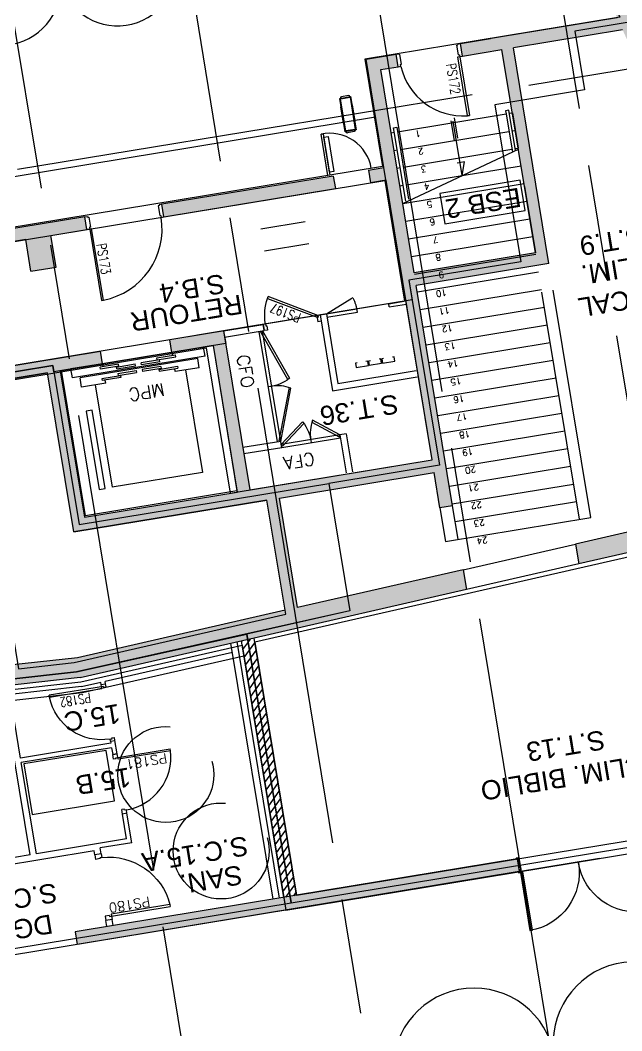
# Model space of a CAD drawing. Header units: millimetres. Extents: x 33140 to 33459, y 51582 to 51854.
# Drawn here: x 33349.29 to 33358.7, y 51672.91 to 51688.71 of the extents above; entities that cross this region are included whole.
import ezdxf

# ---------------------------------------------------------------- set-up
doc = ezdxf.new("R2010")
doc.units = ezdxf.units.MM
doc.header["$LTSCALE"] = 0.3
doc.header["$MEASUREMENT"] = 0
for name, pattern in [('ACAD_ISO02W100', [15, 12, -3]), ('ACAD_ISO04W100', [30, 24, -3, 0, -3]), ('ACAD_ISO08W100', [36, 24, -3, 6, -3])]:
    doc.linetypes.add(name, pattern=pattern)
doc.layers.get('0').update_dxf_attribs({"linetype": 'CONTINUOUS'})
for name, color, linetype in [('00-TRAMES-BAT', 7, 'ACAD_ISO08W100'), ('01-TREMIE-ESCAL-ASC', 4, 'CONTINUOUS'), ('02-MURS-MACONNERIE', 241, 'CONTINUOUS'), ('02-MURS-PORTEUR', 1, 'CONTINUOUS'), ('04-CLOISONS', 2, 'CONTINUOUS'), ('05-MEN-INT', 4, 'CONTINUOUS'), ('05-MEN-INT-NUM', 62, 'CONTINUOUS'), ('08-EQUI-HANDI', 151, 'CONTINUOUS'), ('10-ANN-NOMPIECE', 3, 'CONTINUOUS'), ('10-ANN-NOMPIECE-CODE', 171, 'CONTINUOUS'), ('11-RES-ELECTRICITE', 71, 'CONTINUOUS'), ('14-HACH-MACONNERIE', 4, 'CONTINUOUS'), ('14-HACH-MURS', 253, 'CONTINUOUS')]:
    doc.layers.add(name, color=color, linetype=linetype)
doc.layers.add('POLY-SURFACE', color=1, linetype='CONTINUOUS', plot=False)
doc.styles.add('ANN', font='romans.shx')
doc.styles.add('NDP', font='ARIAL.TTF', dxfattribs={"height": 0.2})
doc.styles.add('ROMANS1', font='ROMANS.SHX', dxfattribs={"width": 0.75})

# ---------------------------------------------------------------- blocks, each defined once
blk = doc.blocks.new('7DP9')
for p, q in [((0.055, -0.03), (0.055, 0.93)), ((0.085, 0.93), (0.055, 0.93)), ((0.085, 0.93), (0.085, 0)), ((0, 0), (0, -0.1)), ((0.085, 0), (0, 0)), ((0.07, -0.1), (0, -0.1)), ((0.07, -0.03), (0.055, -0.03)), ((0.07, -0.03), (0.07, -0.1)), ((0.97, -0.03), (0.97, -0.1)), ((0.985, -0.03), (0.97, -0.03)), ((1.04, -0.1), (0.97, -0.1)), ((1.04, 0), (0.985, 0)), ((0.985, 0), (0.985, -0.03)), ((1.04, 0), (1.04, -0.1))]:
    blk.add_line(p, q)
for centre, radius, start, end in [((0.185, 0), 0.83, 0, 0), ((-0.005, -0.057), 0.992, 3.3237, 84.7979)]:
    blk.add_arc(centre, radius, start, end)
blk = doc.blocks.new('7SP8')
for p, q in [((0.085, 0.83), (0.055, 0.83)), ((0.055, -0.03), (0.055, 0.83)), ((0.085, 0.83), (0.085, 0)), ((0, 0), (0, -0.07)), ((0.085, 0), (0, 0)), ((0.885, 0), (0.885, -0.03)), ((0.94, 0), (0.885, 0)), ((0.94, 0), (0.94, -0.07)), ((0.07, -0.07), (0, -0.07)), ((0.07, -0.03), (0.055, -0.03)), ((0.07, -0.03), (0.07, -0.07)), ((0.885, -0.03), (0.87, -0.03)), ((0.87, -0.03), (0.87, -0.07)), ((0.94, -0.07), (0.87, -0.07))]:
    blk.add_line(p, q)
for centre, end in [((0.085, 0), 0), ((0.055, 0), 87.9286)]:
    blk.add_arc(centre, 0.83, 0, end)
blk = doc.blocks.new('5SP8')
for p, q in [((0.035, -0.03), (0.035, 0.83)), ((0.065, 0.83), (0.035, 0.83)), ((0.065, 0.83), (0.065, 0)), ((0.065, 0), (0, 0)), ((0, 0), (0, -0.07)), ((0.9, 0), (0.865, 0)), ((0.865, 0), (0.865, -0.03)), ((0.9, 0), (0.9, -0.07)), ((0.05, -0.07), (0, -0.07)), ((0.05, -0.03), (0.035, -0.03)), ((0.05, -0.03), (0.05, -0.07)), ((0.85, -0.03), (0.85, -0.07)), ((0.865, -0.03), (0.85, -0.03)), ((0.9, -0.07), (0.85, -0.07))]:
    blk.add_line(p, q)
for centre, end in [((0.065, 0), 0), ((0.035, 0), 87.9286)]:
    blk.add_arc(centre, 0.83, 0, end)
blk = doc.blocks.new('MVP18TT')
for p, q in [((0, 0), (0, -0.2)), ((0, 0), (0.045, 0)), ((0.045, 0), (0.045, -0.015)), ((0.045, -0.015), (0.06, -0.015)), ((0.06, -0.015), (0.06, -0.17)), ((1.875, -0.015), (1.86, -0.015)), ((1.86, -0.015), (1.86, -0.17)), ((1.92, 0), (1.875, 0)), ((1.875, 0), (1.875, -0.015)), ((1.92, 0), (1.92, -0.2)), ((-0.87, -0.244), (-0.87, -0.214)), ((0.045, -0.215), (-0.87, -0.215)), ((0.045, -0.245), (-0.87, -0.245)), ((0, -0.2), (0.045, -0.2)), ((0.01, -0.215), (0.045, -0.215)), ((0.045, -0.245), (0.045, -0.17)), ((0.045, -0.17), (0.06, -0.17)), ((1.875, -0.17), (1.86, -0.17)), ((1.875, -0.245), (1.875, -0.17)), ((1.92, -0.2), (1.875, -0.2)), ((1.875, -0.215), (2.79, -0.215)), ((1.91, -0.215), (1.875, -0.215)), ((1.875, -0.245), (2.79, -0.245)), ((2.79, -0.244), (2.79, -0.214))]:
    blk.add_line(p, q)
for centre, start, end in [((0.045, -0.215), 181.8394, 359.9582), ((1.875, -0.215), 180.0418, 358.1606)]:
    blk.add_arc(centre, 0.915, start, end)
blk = doc.blocks.new('M20L90D')
for points in [[(-185.5, 1.5), (-185.5, 93.5), (-181.5, 93.5), (-181.5, 1.5)], [(-1.5, 1.5), (-1.5, 93.5), (-5.5, 93.5), (-5.5, 1.5)], [(-187, 0), (-188.5, 0), (-188.5, 1.5), (-185.5, 1.5), (-185.5, -3.5), (-183.5, -3.5), (-183.5, -6), (-185.5, -6), (-185.5, -21.5), (-188.5, -21.5), (-188.5, -20), (-187, -20)], [(0, 0), (1.5, 0), (1.5, 1.5), (-1.5, 1.5), (-1.5, -3.5), (-3.5, -3.5), (-3.5, -6), (-1.5, -6), (-1.5, -21.5), (1.5, -21.5), (1.5, -20), (0, -20)]]:
    blk.add_lwpolyline(points, close=True)
for centre, start, end in [((-185.5, 1.5), 360, 90), ((-1.5, 1.5), 90, 180)]:
    blk.add_arc(centre, 92, start, end)
blk = doc.blocks.new('MVP11')
for points in [[(-0.045, 0), (0, 0), (0, -0.2), (-0.045, -0.2), (-0.045, -0.185), (-0.06, -0.185), (-0.06, -0.03), (-0.045, -0.03), (-0.045, 1.13), (-0.075, 1.13), (-0.075, 0)], [(-1.175, 0), (-1.22, 0), (-1.22, -0.2), (-1.175, -0.2), (-1.175, -0.185), (-1.16, -0.185), (-1.16, -0.03), (-1.175, -0.03), (-1.175, 0)], [(-0.075, 0), (-0.045, 0)]]:
    blk.add_lwpolyline(points)
at = {"linetype": 'Continuous'}
blk.add_arc((-0.045, 0), 1.13, 91.5213, 180, dxfattribs=at)
blk.add_arc((-0.375, 0), 0.83, 180, 180)
blk = doc.blocks.new('MVP9')
for p, q in [((0.075, 0.93), (0.045, 0.93)), ((0.045, -0.03), (0.045, 0.93)), ((0.075, 0.93), (0.075, 0)), ((0.075, 0), (0, 0)), ((0, 0), (0, -0.2)), ((0.975, 0), (0.975, -0.03)), ((1.02, 0), (0.975, 0)), ((0.06, -0.03), (0.045, -0.03)), ((0.06, -0.03), (0.06, -0.185)), ((0.975, -0.03), (0.96, -0.03)), ((0.96, -0.03), (0.96, -0.185)), ((1.02, 0), (1.02, -0.2)), ((0.045, -0.2), (0, -0.2)), ((0.06, -0.185), (0.045, -0.185)), ((0.045, -0.185), (0.045, -0.2)), ((0.975, -0.185), (0.96, -0.185)), ((0.975, -0.185), (0.975, -0.2)), ((1.02, -0.2), (0.975, -0.2))]:
    blk.add_line(p, q)
for centre, radius, start, end in [((0.175, 0), 0.83, 0, 0), ((-0.015, -0.057), 0.992, 3.3237, 84.7979)]:
    blk.add_arc(centre, radius, start, end)
blk = doc.blocks.new('5DP8T')
for p, q in [((0.035, 0), (0.754, 0.415)), ((0.769, 0.389), (0.05, -0.026)), ((0.769, 0.389), (0.754, 0.415)), ((0, 0), (0.035, 0)), ((0, 0), (0, -0.1)), ((0.035, 0), (0.035, -0.03)), ((0.05, -0.026), (0.035, 0)), ((0.9, 0), (0.865, 0)), ((0.865, 0), (0.865, -0.03)), ((0.9, 0), (0.9, -0.1)), ((0, -0.1), (0.05, -0.1)), ((0.05, -0.03), (0.035, -0.03)), ((0.05, -0.03), (0.05, -0.1)), ((0.85, -0.03), (0.85, -0.1)), ((0.865, -0.03), (0.85, -0.03)), ((0.85, -0.1), (0.9, -0.1))]:
    blk.add_line(p, q)
for centre, start, end in [((0.065, 0), 0, 0), ((0.036, -0.001), 0.1874, 28.0604)]:
    blk.add_arc(centre, 0.83, start, end)

msp = doc.modelspace()

# ---------------------------------------------------------------- hatches: boundary and pattern name
at = {"layer": '14-HACH-MACONNERIE'}
h = msp.add_hatch(dxfattribs=at)
h.set_pattern_fill('ANSI31', color=256, scale=0.7, style=0)
h.set_pattern_definition([(234.35057367, (57785.36794, 108093.83487), (0.07110235028, -0.05099711546), [])])
h.paths.add_polyline_path([(33353.612, 51675.027), (33353.414, 51674.995), (33352.754, 51679.004), (33352.949, 51679.049)])
at = {"layer": '14-HACH-MURS'}
for points in [[(33357.976, 51680.517), (33358.027, 51680.208), (33360.161, 51680.695), (33360.897, 51676.227), (33358.909, 51675.899), (33358.941, 51675.702), (33360.93, 51676.029), (33361.022, 51675.472), (33361.219, 51675.504), (33360.357, 51680.739), (33359.838, 51686.839), (33358.751, 51689.219), (33358.466, 51689.089), (33358.624, 51688.744), (33356.176, 51688.341), (33356.208, 51688.143), (33356.825, 51688.245), (33357.348, 51685.068), (33355.454, 51684.756), (33354.931, 51687.933), (33355.202, 51687.978), (33355.17, 51688.175), (33354.701, 51688.098), (33354.98, 51686.401), (33354.736, 51686.36), (33354.769, 51686.163), (33355.013, 51686.203), (33355.733, 51681.832), (33352.882, 51681.363), (33352.473, 51683.849), (33351.634, 51683.711), (33351.667, 51683.514), (33352.308, 51683.62), (33352.685, 51681.33), (33350.297, 51680.937), (33349.92, 51683.226), (33350.581, 51683.335), (33350.549, 51683.533), (33344.665, 51682.564), (33344.65, 51682.652), (33344.453, 51682.62), (33344.467, 51682.531), (33343.77, 51682.416), (33344.066, 51680.618), (33344.264, 51680.65), (33344, 51682.252), (33349.723, 51683.194), (33350.132, 51680.707), (33353.151, 51681.204), (33353.435, 51679.482), (33350.19, 51678.741), (33344.478, 51678.118), (33345.247, 51673.447), (33348.706, 51674.017), (33348.673, 51674.214), (33345.412, 51673.677), (33344.73, 51677.819), (33350.231, 51678.431), (33356.269, 51679.807), (33356.218, 51680.116), (33353.63, 51679.526), (33353.348, 51681.237), (33355.765, 51681.635), (33355.856, 51681.082), (33356.053, 51681.115), (33355.486, 51684.558), (33357.558, 51684.9), (33357.003, 51688.274), (33358.71, 51688.555), (33359.53, 51686.761), (33360.003, 51681.187), (33359.738, 51681.143), (33359.773, 51680.928)], [(33357.064, 51675.596), (33350.153, 51674.458), (33350.186, 51674.26), (33357.096, 51675.398)]]:
    msp.add_hatch(color=256, dxfattribs=at).paths.add_polyline_path(points)
h = msp.add_hatch(color=256, dxfattribs=at)
h.paths.add_polyline_path([(33349.856, 51684.847), (33349.461, 51684.782), (33349.38, 51685.276), (33344.354, 51684.448), (33344.484, 51683.659), (33344.287, 51683.626), (33344.238, 51683.922), (33343.748, 51683.842), (33343.667, 51684.335), (33343.213, 51684.26), (33343.181, 51684.458), (33350.305, 51685.631), (33350.337, 51685.433), (33349.775, 51685.341)])
h.paths.add_polyline_path([(33354.188, 51686.27), (33351.509, 51685.829), (33351.541, 51685.632), (33354.221, 51686.073)])

# ---------------------------------------------------------------- linework, layer by layer
at = {"layer": '00-TRAMES-BAT'}
for p, q in [((33363.3, 51655.355), (33354.545, 51708.524)), ((33357.647, 51672.246), (33351.749, 51708.064)), ((33357.692, 51654.535), (33348.953, 51707.603)), ((33354.89, 51654.108), (33346.158, 51707.143)), ((33377.671, 51691.049), (33302.452, 51678.663))]:
    msp.add_line(p, q, dxfattribs=at)
at = {"layer": '01-TREMIE-ESCAL-ASC'}
for p, q in [((33355.192, 51686.962), (33356.889, 51687.242)), ((33356.938, 51687.25), (33356.988, 51687.258)), ((33356.988, 51687.258), (33357.079, 51686.706)), ((33355.093, 51686.946), (33355.142, 51686.954)), ((33355.237, 51686.686), (33356.934, 51686.966)), ((33356.984, 51686.974), (33357.033, 51686.982)), ((33355.139, 51686.67), (33355.188, 51686.678)), ((33355.283, 51686.41), (33356.98, 51686.689)), ((33357.029, 51686.698), (33357.079, 51686.706)), ((33356.241, 51686.492), (33356.127, 51686.473)), ((33356.202, 51686.277), (33356.241, 51686.492)), ((33355.184, 51686.394), (33355.233, 51686.402)), ((33355.328, 51686.134), (33356.202, 51686.277)), ((33355.23, 51686.117), (33355.279, 51686.126)), ((33352.183, 51683.454), (33350.111, 51683.113)), ((33351.43, 51683.427), (33351.722, 51683.475)), ((33351.435, 51683.398), (33351.726, 51683.446)), ((33352.16, 51683.595), (33351.667, 51683.514)), ((33351.667, 51683.514), (33351.675, 51683.467)), ((33351.726, 51683.446), (33351.722, 51683.475)), ((33352.183, 51683.454), (33352.16, 51683.595)), ((33350.581, 51683.335), (33350.088, 51683.254)), ((33352.069, 51683.416), (33350.232, 51683.113)), ((33350.833, 51683.328), (33350.542, 51683.28)), ((33350.838, 51683.3), (33350.547, 51683.252)), ((33350.581, 51683.335), (33350.589, 51683.288)), ((33350.802, 51683.284), (33351.091, 51683.332)), ((33350.807, 51683.256), (33351.096, 51683.304)), ((33350.838, 51683.3), (33350.833, 51683.328)), ((33351.096, 51683.304), (33351.091, 51683.332)), ((33351.474, 51683.395), (33351.185, 51683.348)), ((33351.19, 51683.319), (33351.185, 51683.348)), ((33351.479, 51683.367), (33351.19, 51683.319)), ((33351.491, 51683.292), (33351.202, 51683.244)), ((33351.435, 51683.398), (33351.43, 51683.427)), ((33351.46, 51683.248), (33351.751, 51683.296)), ((33351.479, 51683.367), (33351.474, 51683.395)), ((33351.491, 51683.292), (33351.496, 51683.263)), ((33351.751, 51683.296), (33351.756, 51683.267)), ((33352.092, 51683.274), (33352.069, 51683.416)), ((33350.111, 51683.113), (33350.088, 51683.254)), ((33350.547, 51683.252), (33350.542, 51683.28)), ((33350.863, 51683.149), (33350.572, 51683.101)), ((33350.807, 51683.256), (33350.802, 51683.284)), ((33350.819, 51683.181), (33351.108, 51683.228)), ((33350.819, 51683.181), (33350.824, 51683.153)), ((33350.824, 51683.153), (33351.113, 51683.2)), ((33350.863, 51683.149), (33350.867, 51683.121)), ((33351.108, 51683.228), (33351.113, 51683.2)), ((33351.202, 51683.244), (33351.207, 51683.216)), ((33351.496, 51683.263), (33351.207, 51683.216)), ((33351.46, 51683.248), (33351.465, 51683.219)), ((33351.465, 51683.219), (33351.756, 51683.267)), ((33351.716, 51683.213), (33351.709, 51683.26)), ((33352.092, 51683.274), (33351.716, 51683.213)), ((33351.88, 51683.24), (33352.144, 51681.638)), ((33350.255, 51682.972), (33350.232, 51683.113)), ((33350.631, 51683.034), (33350.255, 51682.972)), ((33350.467, 51683.007), (33350.731, 51681.406)), ((33350.572, 51683.101), (33350.576, 51683.073)), ((33350.867, 51683.121), (33350.576, 51683.073)), ((33350.631, 51683.034), (33350.623, 51683.081)), ((33352.144, 51681.638), (33350.731, 51681.406))]:
    msp.add_line(p, q, dxfattribs=at)
at = {"layer": '01-TREMIE-ESCAL-ASC', "linetype": 'ACAD_ISO04W100'}
for p, q in [((33356.081, 51686.824), (33356.03, 51687.133)), ((33356.202, 51686.277), (33356.062, 51687.127)), ((33356.136, 51686.861), (33356.084, 51687.177)), ((33355.275, 51685.841), (33357.081, 51686.692))]:
    msp.add_line(p, q, dxfattribs=at)
at = {"layer": '01-TREMIE-ESCAL-ASC', "linetype": 'ACAD_ISO02W100'}
for p, q in [((33356.202, 51686.277), (33357.124, 51686.429)), ((33355.275, 51685.841), (33357.17, 51686.153)), ((33357.178, 51686.104), (33357.348, 51685.068)), ((33355.321, 51685.565), (33357.215, 51685.877)), ((33355.366, 51685.289), (33357.261, 51685.601)), ((33355.412, 51685.012), (33357.306, 51685.324)), ((33355.457, 51684.736), (33357.352, 51685.048)), ((33358.034, 51680.904), (33357.381, 51684.87)), ((33358.212, 51680.933), (33357.558, 51684.9)), ((33355.503, 51684.46), (33357.397, 51684.772)), ((33355.548, 51684.183), (33357.443, 51684.495)), ((33355.594, 51683.907), (33357.488, 51684.219)), ((33355.639, 51683.631), (33357.534, 51683.943)), ((33355.685, 51683.355), (33357.579, 51683.667)), ((33355.73, 51683.078), (33357.625, 51683.39)), ((33355.776, 51682.802), (33357.67, 51683.114)), ((33355.821, 51682.526), (33357.716, 51682.838)), ((33355.867, 51682.249), (33357.761, 51682.561)), ((33355.912, 51681.973), (33357.807, 51682.285)), ((33355.958, 51681.697), (33357.852, 51682.009)), ((33356.003, 51681.421), (33357.897, 51681.733)), ((33356.048, 51681.144), (33357.943, 51681.456)), ((33355.856, 51681.082), (33355.942, 51680.559)), ((33356.139, 51680.592), (33356.053, 51681.115)), ((33356.094, 51680.868), (33357.988, 51681.18)), ((33355.942, 51680.559), (33358.212, 51680.933))]:
    msp.add_line(p, q, dxfattribs=at)
at = {"layer": '01-TREMIE-ESCAL-ASC'}
for points in [[(33357.034, 51686.668), (33356.93, 51687.299), (33356.881, 51687.291), (33356.889, 51687.242), (33356.889, 51687.242), (33356.988, 51686.64)], [(33355.32, 51685.879), (33355.131, 51687.023), (33355.131, 51687.023), (33355.131, 51687.023), (33355.18, 51687.032), (33355.366, 51685.907)]]:
    msp.add_lwpolyline(points, dxfattribs=at)
msp.add_lwpolyline([(33350.621, 51681.387), (33350.419, 51682.612), (33350.325, 51682.596), (33350.527, 51681.372)], close=True, dxfattribs=at)
at = {"layer": '02-MURS-MACONNERIE'}
for p, q in [((33353.612, 51675.027), (33352.949, 51679.049)), ((33353.414, 51674.995), (33352.754, 51679.004))]:
    msp.add_line(p, q, dxfattribs=at)
at = {"layer": '02-MURS-PORTEUR'}
for p, q in [((33358.624, 51688.744), (33356.176, 51688.341)), ((33358.71, 51688.555), (33357.003, 51688.274)), ((33356.176, 51688.341), (33356.645, 51688.418)), ((33356.208, 51688.143), (33356.176, 51688.341)), ((33356.208, 51688.143), (33356.825, 51688.245)), ((33357.348, 51685.068), (33356.825, 51688.245)), ((33357.558, 51684.9), (33357.003, 51688.274)), ((33354.701, 51688.098), (33355.17, 51688.175)), ((33354.98, 51686.401), (33354.701, 51688.098)), ((33355.202, 51687.978), (33355.17, 51688.175)), ((33354.931, 51687.933), (33355.202, 51687.978)), ((33355.454, 51684.756), (33354.931, 51687.933)), ((33354.736, 51686.36), (33354.98, 51686.401)), ((33354.736, 51686.36), (33354.769, 51686.163)), ((33354.188, 51686.27), (33351.509, 51685.829)), ((33354.188, 51686.27), (33354.221, 51686.073)), ((33355.013, 51686.203), (33354.769, 51686.163)), ((33355.733, 51681.832), (33355.013, 51686.203)), ((33351.541, 51685.632), (33354.221, 51686.073)), ((33351.541, 51685.632), (33351.509, 51685.829)), ((33351.541, 51685.632), (33351.509, 51685.829)), ((33350.305, 51685.631), (33343.181, 51684.458)), ((33350.337, 51685.433), (33350.305, 51685.631)), ((33350.337, 51685.433), (33350.305, 51685.631)), ((33349.775, 51685.341), (33350.337, 51685.433)), ((33349.38, 51685.276), (33347.268, 51684.928)), ((33349.461, 51684.782), (33349.38, 51685.276)), ((33349.856, 51684.847), (33349.775, 51685.341)), ((33357.348, 51685.068), (33355.454, 51684.756)), ((33357.558, 51684.9), (33355.486, 51684.558)), ((33349.461, 51684.782), (33349.856, 51684.847)), ((33356.053, 51681.115), (33355.486, 51684.558)), ((33355.715, 51683.167), (33355.486, 51684.558)), ((33352.473, 51683.849), (33351.634, 51683.711)), ((33352.473, 51683.849), (33352.882, 51681.363)), ((33351.667, 51683.514), (33351.634, 51683.711)), ((33352.308, 51683.62), (33351.667, 51683.514)), ((33352.308, 51683.62), (33352.685, 51681.33)), ((33347.381, 51683.011), (33350.549, 51683.533)), ((33350.581, 51683.335), (33350.549, 51683.533)), ((33349.92, 51683.226), (33350.581, 51683.335)), ((33344, 51682.252), (33349.723, 51683.194)), ((33350.132, 51680.707), (33349.723, 51683.194)), ((33349.92, 51683.226), (33350.297, 51680.937)), ((33355.715, 51683.167), (33355.699, 51683.266)), ((33352.882, 51681.363), (33355.733, 51681.832)), ((33353.348, 51681.237), (33355.765, 51681.635)), ((33355.856, 51681.082), (33355.765, 51681.635)), ((33350.297, 51680.937), (33352.685, 51681.33)), ((33353.63, 51679.526), (33353.348, 51681.237)), ((33350.132, 51680.707), (33353.151, 51681.204)), ((33353.435, 51679.482), (33353.151, 51681.204)), ((33356.053, 51681.115), (33355.856, 51681.082)), ((33359.773, 51680.928), (33357.976, 51680.517)), ((33360.161, 51680.695), (33358.027, 51680.207)), ((33357.976, 51680.517), (33358.027, 51680.208)), ((33356.218, 51680.117), (33353.63, 51679.526)), ((33356.218, 51680.117), (33356.269, 51679.807)), ((33356.269, 51679.807), (33352.949, 51679.049)), ((33353.435, 51679.482), (33350.19, 51678.741)), ((33352.949, 51679.049), (33350.231, 51678.428)), ((33350.19, 51678.741), (33344.679, 51678.128)), ((33350.231, 51678.431), (33344.73, 51677.819)), ((33357.064, 51675.596), (33353.612, 51675.027)), ((33357.064, 51675.596), (33357.096, 51675.398)), ((33357.096, 51675.398), (33350.186, 51674.26)), ((33354.725, 51675.211), (33350.153, 51674.458)), ((33350.153, 51674.458), (33350.186, 51674.26))]:
    msp.add_line(p, q, dxfattribs=at)
at = {"layer": '02-MURS-PORTEUR', "color": 8, "linetype": 'ACAD_ISO02W100'}
for p, q in [((33353.057, 51685.446), (33353.748, 51685.56)), ((33353.114, 51685.101), (33353.805, 51685.214)), ((33354.08, 51684.114), (33354.479, 51684.363))]:
    msp.add_line(p, q, dxfattribs=at)
at = {"layer": '02-MURS-PORTEUR', "color": 4, "linetype": 'ACAD_ISO02W100', "ltscale": 0.5}
for p, q in [((33356.218, 51680.116), (33357.976, 51680.516)), ((33358.027, 51680.208), (33356.269, 51679.807))]:
    msp.add_line(p, q, dxfattribs=at)
at = {"layer": '02-MURS-PORTEUR', "color": 8, "linetype": 'ACAD_ISO02W100'}
msp.add_arc((33354.08, 51684.114), 0.483, 9.3506, 31.9196, dxfattribs=at)
at = {"layer": '04-CLOISONS'}
for p, q in [((33355.054, 51684.274), (33355.323, 51684.319)), ((33355.062, 51684.225), (33355.054, 51684.274)), ((33355.062, 51684.225), (33355.331, 51684.269)), ((33353.981, 51684.098), (33354.08, 51684.114)), ((33353.981, 51684.098), (33354.176, 51682.914)), ((33354.08, 51684.114), (33354.556, 51684.192)), ((33354.08, 51684.114), (33354.259, 51683.029)), ((33354.088, 51684.065), (33354.564, 51684.143)), ((33354.564, 51684.143), (33354.556, 51684.192)), ((33354.564, 51684.143), (33354.556, 51684.192)), ((33352.473, 51683.849), (33353.093, 51683.951)), ((33353.109, 51683.853), (33353.093, 51683.951)), ((33352.489, 51683.751), (33353.109, 51683.853)), ((33354.176, 51682.914), (33355.498, 51683.131)), ((33354.259, 51683.029), (33355.482, 51683.23)), ((33354.39, 51682.239), (33354.291, 51682.223)), ((33354.291, 51682.223), (33354.389, 51681.631)), ((33354.39, 51682.239), (33354.488, 51681.647)), ((33353.366, 51682.121), (33352.774, 51682.024)), ((33353.382, 51682.023), (33353.366, 51682.121)), ((33353.382, 51682.023), (33352.79, 51681.925)), ((33353.246, 51674.967), (33352.588, 51678.966)), ((33353.345, 51674.983), (33352.685, 51678.993)), ((33352.611, 51678.824), (33350.624, 51678.37)), ((33350.254, 51678.289), (33349.137, 51678.164)), ((33350.555, 51678.354), (33350.255, 51678.286)), ((33350.561, 51678.323), (33350.555, 51678.354)), ((33350.561, 51678.323), (33350.629, 51678.335)), ((33350.63, 51678.335), (33350.624, 51678.37)), ((33349.449, 51675.659), (33349.038, 51678.153)), ((33349.301, 51677.171), (33349.137, 51678.164)), ((33350.707, 51677.435), (33350.776, 51677.447)), ((33350.81, 51677.237), (33350.776, 51677.447)), ((33350.712, 51677.403), (33349.301, 51677.171)), ((33350.723, 51677.334), (33349.312, 51677.102)), ((33350.707, 51677.435), (33350.712, 51677.403)), ((33350.723, 51677.334), (33350.741, 51677.226)), ((33350.741, 51677.226), (33350.81, 51677.237)), ((33349.547, 51675.675), (33349.312, 51677.102)), ((33350.963, 51676.31), (33350.894, 51676.298)), ((33350.958, 51675.908), (33350.894, 51676.298)), ((33351.039, 51675.85), (33350.963, 51676.31)), ((33350.958, 51675.908), (33349.547, 51675.675)), ((33350.452, 51675.723), (33347.985, 51675.317)), ((33350.462, 51675.658), (33350.452, 51675.723)), ((33351.039, 51675.85), (33350.545, 51675.769)), ((33350.561, 51675.674), (33350.545, 51675.769)), ((33349.449, 51675.659), (33348.955, 51675.578)), ((33350.561, 51675.674), (33350.462, 51675.658)), ((33350.73, 51674.648), (33350.631, 51674.632)), ((33350.646, 51674.539), (33350.631, 51674.632)), ((33350.745, 51674.555), (33350.73, 51674.648))]:
    msp.add_line(p, q, dxfattribs=at)
for points in [[(33354.561, 51683.348), (33354.533, 51683.344), (33354.544, 51683.278), (33354.737, 51683.31), (33354.726, 51683.376), (33354.699, 51683.371)], [(33354.768, 51683.383), (33354.741, 51683.378), (33354.751, 51683.312), (33354.944, 51683.344), (33354.933, 51683.41), (33354.906, 51683.405)], [(33354.975, 51683.417), (33354.948, 51683.412), (33354.959, 51683.347), (33355.151, 51683.378), (33355.14, 51683.444), (33355.113, 51683.439)]]:
    msp.add_lwpolyline(points, dxfattribs=at)
at = {"layer": '05-MEN-INT'}
for p, q in [((33354.425, 51687.527), (33354.316, 51687.509)), ((33354.312, 51687.351), (33354.304, 51687.35)), ((33354.346, 51687.094), (33354.304, 51687.35)), ((33354.488, 51687.38), (33354.48, 51687.379)), ((33354.53, 51687.125), (33354.488, 51687.38)), ((33354.346, 51687.094), (33354.354, 51687.096)), ((33354.522, 51687.123), (33354.53, 51687.125)), ((33354.517, 51686.965), (33354.409, 51686.947)), ((33353.316, 51682.113), (33353.032, 51683.84)), ((33353.366, 51682.121), (33353.081, 51683.848)), ((33354.291, 51682.223), (33353.374, 51682.072)), ((33354.3, 51682.174), (33353.382, 51682.023))]:
    msp.add_line(p, q, dxfattribs=at)
for points in [[(33354.544, 51686.991), (33354.376, 51686.963), (33354.29, 51687.483), (33354.458, 51687.511)], [(33354.532, 51686.999), (33354.384, 51686.975), (33354.302, 51687.475), (33354.45, 51687.5)], [(33354.029, 51686.928), (33354.136, 51686.281), (33354.104, 51686.276), (33353.997, 51686.923)], [(33354.128, 51686.331), (33354.038, 51686.879), (33354.107, 51686.89), (33354.197, 51686.343)]]:
    msp.add_lwpolyline(points, close=True, dxfattribs=at)
for points in [[(33353.478, 51683.089), (33353.058, 51683.829), (33353.081, 51683.848), (33353.502, 51683.108, -0.153324), (33353.174, 51682.977)], [(33353.499, 51682.963), (33353.338, 51682.132), (33353.366, 51682.121), (33353.527, 51682.953, 0.131652), (33353.224, 51682.983)], [(33353.728, 51682.403), (33353.393, 51682.049), (33353.374, 51682.072), (33353.709, 51682.426, -0.153324), (33353.841, 51682.098)], [(33353.854, 51682.423), (33354.281, 51682.195), (33354.291, 51682.223), (33353.865, 51682.452, 0.131652), (33353.835, 51682.148)]]:
    msp.add_lwpolyline(points, format="xyb", dxfattribs=at)
for centre, radius, start, end in [((33354.32, 51687.488), 0.0215, 99.3506, 189.3506), ((33354.428, 51687.506), 0.0215, 9.3506, 99.3506), ((33354.136, 51686.282), 0.655, 9.3506, 102.1921), ((33354.405, 51686.968), 0.0215, 189.3506, 279.3506), ((33354.514, 51686.986), 0.0215, 279.3506, 9.3506), ((33358.896, 51672.72), 1.27, 16.855, 189.3469), ((33356.39, 51672.307), 1.27, 9.3544, 181.8462)]:
    msp.add_arc(centre, radius, start, end, dxfattribs=at)
at = {"layer": '08-EQUI-HANDI', "linetype": 'ACAD_ISO02W100'}
msp.add_lwpolyline([(33350.636, 51677.293), (33349.353, 51677.082), (33349.483, 51676.292), (33350.766, 51676.504)], close=True, dxfattribs=at)
for centre in [(33351.571, 51676.916), (33352.435, 51675.72)]:
    msp.add_circle(centre, 0.75, dxfattribs=at)
at = {"layer": '10-ANN-NOMPIECE'}
msp.add_lwpolyline([(33357.109, 51686.206), (33355.853, 51685.999), (33355.932, 51685.522), (33357.187, 51685.729)], close=True, dxfattribs=at)
at = {"layer": 'POLY-SURFACE'}
for points in [[(33358.666, 51688.751), (33354.681, 51688.095), (33354.957, 51686.417), (33343.631, 51684.552), (33343.716, 51684.039), (33341.509, 51683.676), (33340.813, 51687.899), (33357.779, 51690.692)], [(33360.221, 51680.944), (33359.722, 51686.814), (33358.878, 51688.684), (33357.963, 51688.534), (33358.114, 51687.616), (33356.713, 51687.385), (33357.118, 51684.928), (33355.371, 51684.641), (33355.847, 51681.75), (33354.121, 51681.466), (33354.121, 51681.466), (33354.449, 51679.476), (33352.837, 51679.108), (33352.837, 51679.108), (33353.529, 51674.912), (33361.055, 51676.151), (33360.313, 51680.654)], [(33352.577, 51681.313), (33355.733, 51681.832), (33354.85, 51687.19), (33348.092, 51686.077), (33348.601, 51682.989), (33352.203, 51683.582)], [(33355.303, 51684.315), (33347.579, 51683.043), (33347.268, 51684.928), (33354.993, 51686.2)], [(33352.682, 51681.35), (33350.314, 51680.96), (33349.94, 51683.23), (33352.308, 51683.62)], [(33354.449, 51679.476), (33350.172, 51678.519), (33344.615, 51677.9), (33343.885, 51682.334), (33343.885, 51682.334), (33343.885, 51682.334), (33343.885, 51682.334), (33343.885, 51682.334), (33349.805, 51683.309), (33350.215, 51680.822), (33354.121, 51681.466)], [(33353.445, 51679.421), (33353.151, 51681.204), (33350.132, 51680.707), (33349.723, 51683.194), (33344, 51682.252), (33344.447, 51679.539), (33348.986, 51680.287), (33349.268, 51678.569), (33350.139, 51678.665)], [(33360.94, 51676.234), (33360.215, 51680.638), (33352.96, 51678.983), (33353.612, 51675.027)], [(33358.347, 51675.604), (33346.038, 51673.577), (33345.372, 51677.651), (33350.269, 51678.196), (33352.792, 51678.772), (33353.447, 51674.797)]]:
    msp.add_lwpolyline(points, close=True, dxfattribs=at)
for points in [[(33358.878, 51688.684), (33357.963, 51688.534), (33358.114, 51687.616), (33356.713, 51687.385), (33357.118, 51684.928), (33355.371, 51684.641), (33355.422, 51684.335), (33352.473, 51683.849), (33352.506, 51683.652), (33349.822, 51683.21), (33349.805, 51683.309), (33347.496, 51682.929), (33347.153, 51685.01), (33344.239, 51684.531), (33344.582, 51682.449), (33343.885, 51682.334), (33344.615, 51677.9), (33350.172, 51678.519), (33352.837, 51679.108), (33353.529, 51674.912), (33361.055, 51676.151)], [(33353.529, 51674.912), (33352.837, 51679.108), (33350.172, 51678.519), (33344.615, 51677.9), (33345.33, 51673.562), (33353.529, 51674.912)], [(33344.542, 51677.728), (33350.242, 51678.362), (33352.765, 51678.938), (33353.414, 51674.995), (33353.447, 51674.797), (33360.972, 51676.036)]]:
    msp.add_lwpolyline(points, dxfattribs=at)

# ---------------------------------------------------------------- block references
at = {"layer": '05-MEN-INT'}
for name, p, rotation in [('MVP18TT', (33348.931, 51689.438), 9.35057367081686), ('MVP9', (33356.208, 51688.143), 189.350573668281), ('MVP11', (33350.337, 51685.433), 189.350573668281), ('7SP8', (33350.81, 51677.237), 279.3505736649225)]:
    msp.add_blockref(name, p, dxfattribs=dict(at, rotation=rotation))
at = {"layer": '05-MEN-INT', "xscale": -1}
for name, p, rotation in [('5DP8T', (33353.981, 51684.098), 9.350573670405522), ('5SP8', (33350.56, 51678.323), 99.35057367532086), ('7DP9', (33350.73, 51674.648), 279.3505736665679)]:
    msp.add_blockref(name, p, dxfattribs=dict(at, rotation=rotation))
at = {"layer": '05-MEN-INT', "xscale": -0.009999999998770808, "yscale": 0.009999999998770808, "zscale": 0.009999999999999995, "rotation": 189.3505736694325}
msp.add_blockref('M20L90D', (33358.941, 51675.702), dxfattribs=at)

# ---------------------------------------------------------------- texts
at = {"layer": '01-TREMIE-ESCAL-ASC', "color": 3, "style": 'ANN'}
for s, height, p in [('1', 0.1, (33355.545, 51686.989)), ('2', 0.1, (33355.591, 51686.713)), ('3', 0.1, (33355.636, 51686.436)), ('4', 0.1, (33355.682, 51686.16)), ('5', 0.1, (33355.727, 51685.884)), ('6', 0.1, (33355.772, 51685.608)), ('7', 0.1, (33355.818, 51685.331)), ('8', 0.1, (33355.863, 51685.055)), ('9', 0.1, (33355.909, 51684.779)), ('10', 0.1, (33355.954, 51684.502)), ('11', 0.1, (33356, 51684.226)), ('12', 0.1, (33356.045, 51683.95)), ('13', 0.1, (33356.091, 51683.674)), ('14', 0.1, (33356.136, 51683.397)), ('MPC', 0.2, (33351.534, 51683.035)), ('15', 0.1, (33356.182, 51683.121)), ('16', 0.1, (33356.227, 51682.845)), ('17', 0.1, (33356.273, 51682.568)), ('18', 0.1, (33356.318, 51682.292)), ('19', 0.1, (33356.364, 51682.016)), ('20', 0.1, (33356.409, 51681.74)), ('21', 0.1, (33356.455, 51681.463)), ('22', 0.1, (33356.5, 51681.187)), ('23', 0.1, (33356.546, 51680.911)), ('24', 0.1, (33356.591, 51680.635))]:
    msp.add_text(s, height=height, rotation=189.3506, dxfattribs=at).set_placement(p)
at = {"layer": '05-MEN-INT-NUM', "style": 'ROMANS1', "width": 0.75}
for s, rotation, p in [('PS172', 279.3506, (33355.951, 51688.017)), ('PS173', 279.3506, (33350.486, 51685.204)), ('PS197', 159.3506, (33353.696, 51684.116)), ('PS182', 189.3506, (33350.385, 51678.193))]:
    msp.add_text(s, height=0.15, rotation=rotation, dxfattribs=at).set_placement(p)
at = {"layer": '05-MEN-INT-NUM', "style": 'ANN'}
for s, p in [('PS181', (33351.576, 51677.25)), ('PS180', (33351.31, 51675.006))]:
    msp.add_text(s, height=0.15, rotation=189.3506, dxfattribs=at).set_placement(p)
at = {"layer": '10-ANN-NOMPIECE', "style": 'NDP'}
for s, p in [('ESB 2', (33357.094, 51686.09)), ('CLIM.', (33359.147, 51685.046)), ('LOCAL ', (33359.35, 51684.578)), ('RETOUR', (33352.74, 51684.418)), ('CLIM. BIBLIO', (33359.023, 51677.22)), ('SAN.', (33352.739, 51675.501)), ('DGT.', (33349.774, 51674.732))]:
    msp.add_text(s, height=0.3, rotation=189.3506, dxfattribs=at).set_placement(p)
at = {"layer": '10-ANN-NOMPIECE-CODE', "style": 'NDP'}
for s, p in [('S.T.9', (33359.008, 51685.48)), ('S.B.4', (33352.462, 51684.742)), ('S.T.36', (33355.179, 51682.861)), ('15.C', (33350.831, 51678.022)), ('S.T.13', (33358.408, 51677.611)), ('15.B', (33350.992, 51677.028)), ('S.C.15.A', (33352.83, 51675.955)), ('S.C.17', (33349.844, 51675.222))]:
    msp.add_text(s, height=0.3, rotation=189.3506, dxfattribs=at).set_placement(p)
at = {"layer": '11-RES-ELECTRICITE', "style": 'ANN'}
for s, rotation, p in [('CFO', 279.3506, (33352.675, 51683.46)), ('CFA', 189.3506, (33353.88, 51681.953))]:
    msp.add_text(s, height=0.2, rotation=rotation, dxfattribs=at).set_placement(p)

doc.saveas('drawing.dxf')
